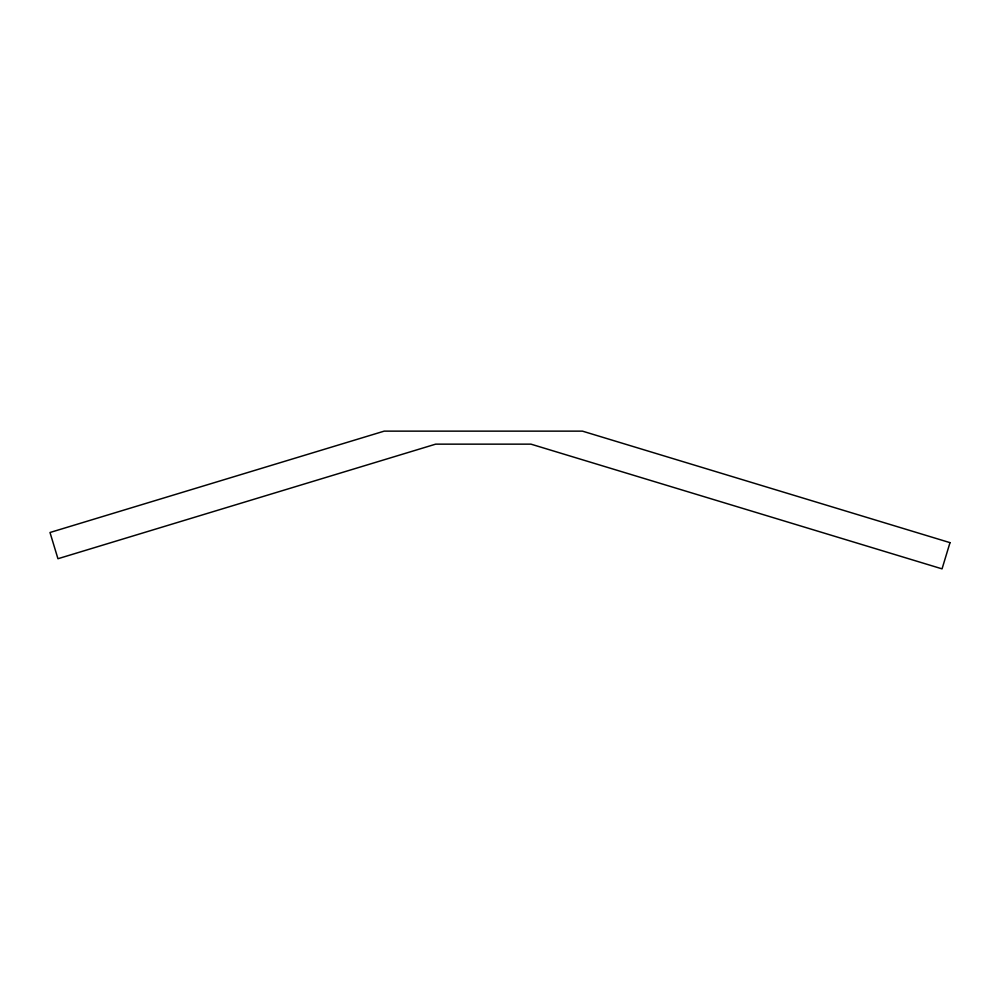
<?xml version="1.0" encoding="UTF-8"?>
<svg xmlns="http://www.w3.org/2000/svg" width="1000" height="1000" viewBox="0 0 1000 1000"><rect width="100%" height="100%" fill="white"/><g stroke="black" fill="none" stroke-linecap="round" stroke-linejoin="round"><path stroke-width="1.5" d="M950 542.65L942.05 568.862L530.962 444.15L435.675 444.15L57.95 558.725L50 532.5L384.2 431.138L582.438 431.138L950 542.65"/></g></svg>
